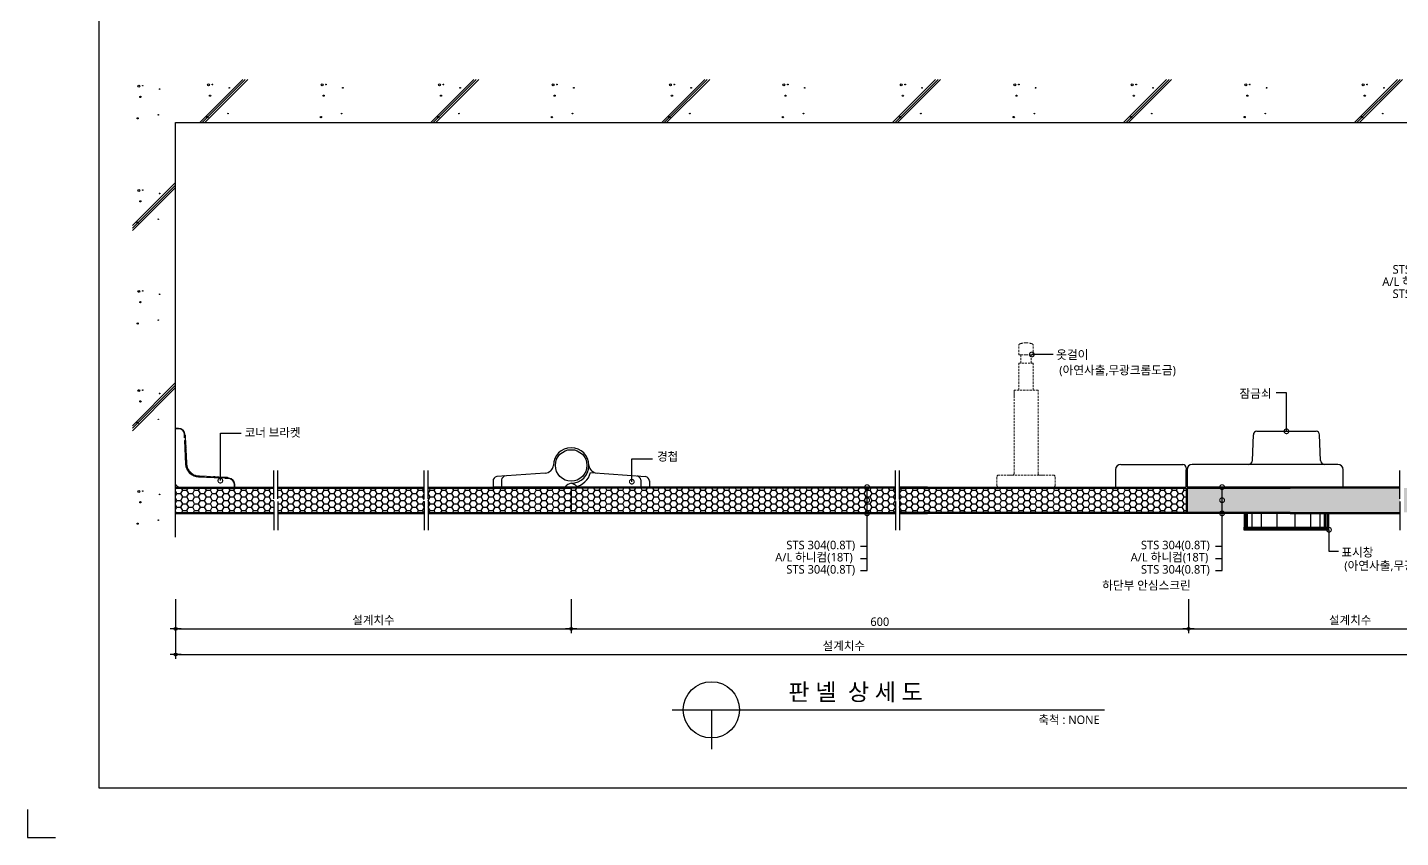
# Model space of a CAD drawing. Extents: x -256 to 8104, y -176 to 5714.
# Drawn here: x -256 to 4629, y -176 to 2705 of the extents above; entities that cross this region are included whole.
import ezdxf
from ezdxf.enums import TextEntityAlignment as Align

# ---------------------------------------------------------------- set-up
doc = ezdxf.new("R2010")
doc.units = 0
doc.header["$LTSCALE"] = 30
doc.linetypes.add('HIDDEN', pattern=[0.375, 0.25, -0.125])
doc.layers.get('0').update_dxf_attribs({"linetype": 'CONTINUOUS'})
doc.layers.get('DEFPOINTS').update_dxf_attribs({"linetype": 'CONTINUOUS'})
for name, color, linetype in [('02---제품선', 4, 'CONTINUOUS'), ('C', 2, 'CONTINUOUS'), ('DIM', 7, 'CONTINUOUS'), ('HID', 9, 'HIDDEN'), ('TIT', 3, 'CONTINUOUS'), ('경첩', 4, 'CONTINUOUS'), ('문자', 3, 'CONTINUOUS'), ('부자재', 4, 'CONTINUOUS'), ('잠금쇠(회전형)', 4, 'CONTINUOUS'), ('치수', 1, 'CONTINUOUS'), ('판넬', 2, 'CONTINUOUS'), ('해치', 8, 'CONTINUOUS')]:
    doc.layers.add(name, color=color, linetype=linetype)
doc.styles.add('돋움', font='malgun.ttf')
doc.dimstyles.new('10', dxfattribs={"dimscale": 10, "dimtxt": 3, "dimasz": 1, "dimexe": 1.5, "dimexo": 2, "dimgap": 1, "dimtad": 1, "dimdec": 0, "dimlunit": 6, "dimtxsty": '돋움', "dimblk": 'DIMDOT', "dimcen": -1, "dimdle": 1.5, "dimclrt": 3, "dimazin": 3, "dimtfac": 1, "dimtdec": 0, "dimtix": 1, "dimtmove": 2, "dimatfit": 3, "dimldrblk": 'DIMDOT', "dimarcsym": 0})
pattern_1 = [(0, (120075.826, -5352.532), (20.955, 12.098375), [13.97, -27.94]), (120, (120075.826, -5352.532), (-20.955, 12.098375), [13.97, -27.94]), (60, (120075.826, -5352.532), (9e-15, 24.19675), [-27.94, 13.97])]

# ---------------------------------------------------------------- blocks, each defined once
blk = doc.blocks.new('DIMDOT')
at = {"linetype": 'Continuous'}
blk.add_line((-2, 0), (2, 0), dxfattribs=at)
for radius in [0.5, 0.25]:
    blk.add_circle((0, 0), radius, dxfattribs=at)
blk = doc.blocks.new('*D336')
at = {"layer": 'DEFPOINTS', "color": 0}
for p in [(128668.6, -4484.9), (130075.7, -4484.9), (130075.7, -4610.7)]:
    blk.add_point(p, dxfattribs=at)
at = {"layer": 'DIM', "color": 0, "lineweight": -2, "ltscale": 10}
for p, q in [((128668.6, -4504.9), (128668.6, -4625.7)), ((130075.7, -4504.9), (130075.7, -4625.7)), ((128678.6, -4610.7), (130065.7, -4610.7))]:
    blk.add_line(p, q, dxfattribs=at)
at = {"layer": 'DIM', "color": 0, "lineweight": -2, "xscale": 10, "yscale": 10, "zscale": 10, "rotation": 180}
blk.add_blockref('DIMDOT', (128668.6, -4610.7), dxfattribs=at)
at = {"layer": 'DIM', "color": 0, "lineweight": -2, "xscale": 10, "yscale": 10, "zscale": 10}
blk.add_blockref('DIMDOT', (130075.7, -4610.7), dxfattribs=at)
at = {"layer": 'DIM', "color": 3, "insert": (129372.2, -4581), "char_height": 30, "attachment_point": 5, "style": '돋움'}
blk.add_mtext('설계치수', dxfattribs=at)
blk = doc.blocks.new('*D337')
at = {"layer": 'DEFPOINTS', "color": 0}
for p in [(128668.6, -4484.9), (133422.6, -4484.9), (133422.6, -4702.1)]:
    blk.add_point(p, dxfattribs=at)
at = {"layer": 'DIM', "color": 0, "lineweight": -2, "ltscale": 10}
for p, q in [((128668.6, -4504.9), (128668.6, -4717.1)), ((133422.6, -4504.9), (133422.6, -4717.1)), ((128678.6, -4702.1), (133412.6, -4702.1))]:
    blk.add_line(p, q, dxfattribs=at)
at = {"layer": 'DIM', "color": 0, "lineweight": -2, "xscale": 10, "yscale": 10, "zscale": 10, "rotation": 180}
blk.add_blockref('DIMDOT', (128668.6, -4702.1), dxfattribs=at)
at = {"layer": 'DIM', "color": 0, "lineweight": -2, "xscale": 10, "yscale": 10, "zscale": 10}
blk.add_blockref('DIMDOT', (133422.6, -4702.1), dxfattribs=at)
at = {"layer": 'DIM', "color": 3, "insert": (131045.6, -4672.5), "char_height": 30, "attachment_point": 5, "style": '돋움'}
blk.add_mtext('설계치수', dxfattribs=at)
blk = doc.blocks.new('_DOTSMALL')
at = {"color": 0, "linetype": 'ByBlock', "const_width": 0.5}
blk.add_lwpolyline([(-0.0625, 0, 1), (0.0625, 0, 1)], format="xyb", close=True, dxfattribs=at)
blk = doc.blocks.new('A$C63EC304E')
at = {"layer": '치수', "color": 1, "xscale": 2.5, "yscale": 2.5, "zscale": 2.5, "rotation": 234.3098741996962}
blk.add_blockref('_DOTSMALL', (0.31, 0.31), dxfattribs=at)
blk = doc.blocks.new('A$C2BC9653E')
at = {"layer": '치수', "xscale": 0.3333333333333333, "yscale": 0.3333333333333333, "zscale": 0.3333333333333333}
blk.add_blockref('A$C63EC304E', (0, 0), dxfattribs=at)
blk = doc.blocks.new('A$C7FC71301')
at = {"layer": '치수', "rotation": 180}
blk.add_blockref('A$C2BC9653E', (0.21, 0.21), dxfattribs=at)
blk = doc.blocks.new('A$C4A20372B')
at = {"layer": '치수'}
blk.add_blockref('A$C7FC71301', (0, 0), dxfattribs=at)
blk = doc.blocks.new('A$C566469F5')
at = {"layer": '치수'}
blk.add_blockref('A$C4A20372B', (0, 0), dxfattribs=at)
blk = doc.blocks.new('A$C7E317CD4')
at = {"layer": '해치', "xscale": 2, "yscale": 2, "zscale": 2}
blk.add_blockref('A$C566469F5', (0, 0), dxfattribs=at)
blk = doc.blocks.new('A$C601D7F27')
at = {"layer": '치수'}
blk.add_blockref('A$C7E317CD4', (0, 0), dxfattribs=at)
blk = doc.blocks.new('A$C38802C08')
at = {"layer": '치수'}
blk.add_blockref('A$C601D7F27', (0, 0), dxfattribs=at)
blk = doc.blocks.new('*D338')
at = {"layer": 'DEFPOINTS', "color": 0}
for p in [(132271.7, -4484.9), (133422.6, -4484.9), (133422.6, -4610.7)]:
    blk.add_point(p, dxfattribs=at)
at = {"layer": 'DIM', "color": 0, "lineweight": -2, "ltscale": 10}
for p, q in [((132271.7, -4504.9), (132271.7, -4625.7)), ((133422.6, -4504.9), (133422.6, -4625.7)), ((132281.7, -4610.7), (133412.6, -4610.7))]:
    blk.add_line(p, q, dxfattribs=at)
at = {"layer": 'DIM', "color": 0, "lineweight": -2, "xscale": 10, "yscale": 10, "zscale": 10, "rotation": 180}
blk.add_blockref('DIMDOT', (132271.7, -4610.7), dxfattribs=at)
at = {"layer": 'DIM', "color": 0, "lineweight": -2, "xscale": 10, "yscale": 10, "zscale": 10}
blk.add_blockref('DIMDOT', (133422.6, -4610.7), dxfattribs=at)
at = {"layer": 'DIM', "color": 3, "insert": (132847.1, -4581), "char_height": 30, "attachment_point": 5, "style": '돋움'}
blk.add_mtext('설계치수', dxfattribs=at)
blk = doc.blocks.new('*D339')
at = {"layer": 'DEFPOINTS', "color": 0}
for p in [(130075.7, -4484.9), (132271.7, -4484.9), (132271.7, -4610.7)]:
    blk.add_point(p, dxfattribs=at)
at = {"layer": 'DIM', "color": 0, "lineweight": -2, "ltscale": 10}
for p, q in [((130075.7, -4504.9), (130075.7, -4625.7)), ((132271.7, -4504.9), (132271.7, -4625.7)), ((130085.7, -4610.7), (132261.7, -4610.7))]:
    blk.add_line(p, q, dxfattribs=at)
at = {"layer": 'DIM', "color": 0, "lineweight": -2, "xscale": 10, "yscale": 10, "zscale": 10, "rotation": 180}
blk.add_blockref('DIMDOT', (130075.7, -4610.7), dxfattribs=at)
at = {"layer": 'DIM', "color": 0, "lineweight": -2, "xscale": 10, "yscale": 10, "zscale": 10}
blk.add_blockref('DIMDOT', (132271.7, -4610.7), dxfattribs=at)
at = {"layer": 'DIM', "color": 3, "insert": (131173.7, -4585.2), "char_height": 30, "attachment_point": 5, "style": '돋움'}
blk.add_mtext('600', dxfattribs=at)
blk = doc.blocks.new('A$C06B31977')
for p, q in [((1.26, 11.06), (1.26, 21.17)), ((1.26, 10.11), (1.26, 0))]:
    blk.add_line(p, q)
blk = doc.blocks.new('STS_12', base_point=(128397.3, -5176.8))
at = {"layer": '해치'}
h = blk.add_hatch(dxfattribs=at)
h.set_pattern_fill('HONEY', color=256, scale=4)
h.set_pattern_definition(pattern_1)
h.paths.add_polyline_path([(129017.7, -4157.9), (129017.7, -4148.4), (129017.7, -4109.6), (128668.6, -4109.6), (128668.6, -4196.3), (129017.7, -4196.3)])
h.paths.add_polyline_path([(129032.3, -4157.9), (129032.3, -4148.4), (129032.3, -4109.6), (129552.7, -4109.6), (129552.7, -4157.9), (129552.7, -4196.3), (129032.3, -4196.3)])
h = blk.add_hatch(dxfattribs=at)
h.set_pattern_fill('HONEY', color=256, scale=4)
h.set_pattern_definition(pattern_1)
h.paths.add_polyline_path([(130075.7, -4196.3), (130075.7, -4109.6), (129567.4, -4109.6), (129567.4, -4196.3)])
h = blk.add_hatch(dxfattribs=at)
h.set_pattern_fill('HONEY', color=256, scale=4)
h.set_pattern_definition(pattern_1)
h.paths.add_polyline_path([(130075.7, -4109.6), (130075.7, -4196.3), (131128.7, -4196.3), (131128.7, -4155.1, -0.610943), (131127, -4151.8, -0.241509), (131128.7, -4150.9), (131128.7, -4109.6)])
h = blk.add_hatch(dxfattribs=at)
h.set_pattern_fill('HONEY', color=256, scale=4)
h.set_pattern_definition(pattern_1)
h.paths.add_polyline_path([(131229.4, -4109.6), (131128.7, -4109.6), (131128.7, -4150.9, -0.610943), (131130.4, -4154.2, -0.241509), (131128.7, -4155.1), (131128.7, -4196.3), (131229.4, -4196.3)])
h = blk.add_hatch(dxfattribs=at)
h.set_pattern_fill('HONEY', color=256, scale=4)
h.set_pattern_definition(pattern_1)
h.paths.add_polyline_path([(132263.7, -4196.3), (132263.7, -4109.6), (131343.6, -4109.6), (131244.1, -4109.6), (131244.1, -4148.4), (131244.1, -4157.9), (131244.1, -4196.3), (131343.6, -4196.3)])
h = blk.add_hatch(dxfattribs=at)
h.set_pattern_fill('HONEY', color=256, scale=4)
h.set_pattern_definition(pattern_1)
h.paths.add_polyline_path([(133038.7, -4157.9), (133038.7, -4148.4), (133038.7, -4109.6), (133422.6, -4109.6), (133422.6, -4196.3), (133038.7, -4196.3)])
edge = h.paths.add_edge_path()
edge.add_line((133024, -4157.9), (133024, -4148.4))
edge.add_line((133024, -4148.4), (133024, -4109.6))
edge.add_line((133024, -4109.6), (132391.6, -4109.6))
edge.add_line((132391.6, -4109.6), (132391.6, -4150.9))
edge.add_arc((132391.6, -4153), 2.08, -35.6901, 90, ccw=False)
edge.add_arc((132391.6, -4153), 2.08, 270, 324.3099, ccw=False)
edge.add_line((132391.6, -4155.1), (132391.6, -4196.3))
edge.add_line((132391.6, -4196.3), (133024, -4196.3))
edge.add_line((133024, -4196.3), (133024, -4157.9))
h.paths.add_polyline_path([(132266.7, -4109.6), (132266.7, -4196.3), (132391.6, -4196.3), (132391.6, -4155.1, -0.610943), (132389.9, -4151.8, -0.241509), (132391.6, -4150.9), (132391.6, -4109.6)])
h.paths.add_polyline_path([(133840.3, -4109.6), (133422.6, -4109.6), (133422.6, -4196.3), (133840.3, -4196.3)])
for p, q in [((128668.6, -2809.3), (133840.3, -2809.3)), ((128668.6, -4284.3), (128668.6, -2809.3))]:
    blk.add_line(p, q)
at = {"color": 2}
for p, q in [((130075.7, -4106.3), (130075.7, -4199.6)), ((132263.7, -4109.6), (132263.7, -4196.3)), ((132266.7, -4109.6), (132266.7, -4196.3)), ((128141.5, -5252.5), (128141.5, -5352.5)), ((128141.5, -5352.5), (128241.5, -5352.5))]:
    blk.add_line(p, q, dxfattribs=at)
for points in [[(128396.6, 361.6), (135649, 361.6), (135649, -5176.7), (128396.6, -5176.7)], [(128396.6, 361.6), (135649, 361.6), (135649, -5176.7), (128396.6, -5176.7)], [(128396.6, 361.6), (136378.5, 361.6), (136378.5, -5176.7), (128396.6, -5176.7)]]:
    blk.add_lwpolyline(points, close=True, dxfattribs=at)
at = {"layer": '02---제품선'}
for p, q in [((132515, -3907.8), (132725.6, -3907.8)), ((132499.4, -4011.2), (132502.6, -3919.8)), ((132741.2, -4011.2), (132738, -3919.8)), ((132012.5, -4044.3), (132012.5, -4106.3)), ((132031.1, -4025.7), (132251.3, -4025.7)), ((132263.7, -4038.1), (132263.7, -4106.3)), ((132263.7, -4106.3), (132263.7, -4044.3)), ((132266.7, -4044.3), (132266.7, -4106.3)), ((132471.4, -4025.7), (132285.3, -4025.7)), ((132484.4, -4025.7), (132471.4, -4025.7)), ((132756.1, -4025.7), (132484.4, -4025.7)), ((132803.3, -4025.7), (132756.1, -4025.7)), ((132821.9, -4106.3), (132821.9, -4044.3)), ((132012.5, -4106.3), (132263.7, -4106.3)), ((132821.9, -4106.3), (132266.7, -4106.3))]:
    blk.add_line(p, q, dxfattribs=at)
for centre, radius, start, end in [((132515, -3920.2), 12.4, 90, 178), ((132725.6, -3920.2), 12.4, 2, 90), ((132031.1, -4044.3), 18.6, 90, 180), ((132251.3, -4038.1), 12.4, 0, 90), ((132285.3, -4044.3), 18.6, 90, 180), ((132484.4, -4010.7), 15, 270, 358), ((132756.1, -4010.7), 15, 182, 270), ((132803.3, -4044.3), 18.6, 0, 90)]:
    blk.add_arc(centre, radius, start, end, dxfattribs=at)
at = {"layer": 'C'}
for p, q in [((128668.6, -4109.6), (129017.7, -4109.6)), ((129032.3, -4109.6), (129552.7, -4109.6)), ((129567.4, -4109.6), (130075.7, -4109.6)), ((131229.4, -4109.6), (130075.7, -4109.6)), ((131244.1, -4109.6), (132263.7, -4109.6)), ((131343.6, -4109.6), (131244.1, -4109.6)), ((132266.7, -4109.6), (132633.7, -4109.6)), ((133024, -4109.6), (132633.7, -4109.6)), ((128668.6, -4196.3), (129017.7, -4196.3)), ((129032.3, -4196.3), (129552.7, -4196.3)), ((129567.4, -4196.3), (130092, -4196.3)), ((130075.7, -4196.3), (131229.4, -4196.3)), ((132263.7, -4196.3), (131244.1, -4196.3)), ((131244.1, -4196.3), (131343.6, -4196.3)), ((132633.7, -4196.3), (132266.7, -4196.3)), ((132633.7, -4196.3), (133024, -4196.3))]:
    blk.add_line(p, q, dxfattribs=at)
at = {"layer": 'HID', "lineweight": 15}
for p, q in [((131667.8, -3636.2), (131667.8, -3600.6)), ((131719.8, -3636.2), (131719.8, -3600.6)), ((131667.8, -3636.2), (131675.7, -3636.2)), ((131675.7, -3636.2), (131693.8, -3636.2)), ((131675.7, -3636.2), (131675.7, -3666)), ((131711.9, -3636.2), (131693.8, -3636.2)), ((131719.8, -3636.2), (131711.9, -3636.2)), ((131711.9, -3636.2), (131711.9, -3666)), ((131667.8, -3761), (131667.8, -3666)), ((131719.8, -3666), (131667.8, -3666)), ((131719.8, -3761), (131719.8, -3666)), ((131736.5, -3761), (131651.1, -3761)), ((131651.1, -3784.7), (131651.1, -3761)), ((131651.1, -4058.6), (131651.1, -3761)), ((131736.5, -4058.6), (131736.5, -3761)), ((131590.6, -4101.3), (131590.6, -4068.6)), ((131646.1, -4063.6), (131595.6, -4063.6)), ((131751.5, -4063.6), (131636.1, -4063.6)), ((131741.5, -4063.6), (131792, -4063.6)), ((131797, -4101.3), (131797, -4068.6)), ((131792, -4106.3), (131595.6, -4106.3)), ((132345.3, -4106.3), (132377, -4106.3)), ((132377, -4106.3), (132567, -4106.3))]:
    blk.add_line(p, q, dxfattribs=at)
for centre, radius, start, end in [((131676.5, -3605.9), 10.2, 101.3021, 148.9655), ((131698.8, -3678), 85.6, 93.3455, 106.4545), ((131688.8, -3678), 85.6, 73.5455, 86.6545), ((131711, -3605.9), 10.2, 31.0345, 78.6979), ((131595.6, -4068.6), 5, 90, 180), ((131595.6, -4101.3), 5, 180, 270), ((131646.1, -4058.6), 5, 270, 0), ((131741.5, -4058.6), 5, 180, 270), ((131792, -4068.6), 5, 0, 90), ((131792, -4101.3), 5, 270, 0)]:
    blk.add_arc(centre, radius, start, end, dxfattribs=at)
at = {"layer": 'TIT', "color": 7}
for p, q in [((130434.7, -4898.5), (131972.5, -4898.5)), ((130574.7, -4898.5), (130574.7, -5038.5))]:
    blk.add_line(p, q, dxfattribs=at)
blk.add_circle((130574.7, -4898.5), 100, dxfattribs=at)
at = {"layer": '경첩', "color": 4, "linetype": 'Continuous', "lineweight": 15}
for p, q in [((128668.6, -3896.3), (128679.3, -3896.3)), ((128668.6, -3898.6), (128668.6, -3896.3)), ((128668.6, -3918.7), (128668.6, -3898.6)), ((128679.3, -3898.6), (128668.6, -3898.6)), ((128679.3, -3898.6), (128679.3, -3896.3)), ((128668.6, -3922), (128668.6, -3919.6)), ((128668.6, -3922), (128668.6, -4092.3)), ((128699.5, -3930.8), (128698.9, -3917.3)), ((128703.9, -4024.4), (128700, -3940.7)), ((128701.2, -3917.2), (128702.3, -3940.5)), ((128703, -3921.8), (128701.5, -3923.3)), ((128704, -3927.4), (128701.8, -3929.6)), ((128702.3, -3940.5), (128706.2, -4024.3)), ((128705.2, -3952.6), (128703, -3954.8)), ((128704, -3927.4), (128705.2, -3952.6)), ((128705.5, -3958.9), (128703.3, -3961.1)), ((128705.6, -3962.1), (128703.4, -3964.3)), ((128705.9, -3968.4), (128703.7, -3970.6)), ((128706.1, -3971.5), (128703.9, -3973.8)), ((128707.3, -3998.3), (128705.1, -4000.5)), ((128707.4, -3998.4), (128705.1, -4000.6)), ((128707.5, -4002.3), (128705.3, -4004.6)), ((128707.6, -4004.5), (128705.4, -4006.8)), ((128705.6, -3962.1), (128705.9, -3968.4)), ((128706.1, -3971.5), (128707.3, -3998.3)), ((128707.4, -3998.4), (128707.5, -4002.3)), ((128707.6, -4004.5), (128708, -4013.1)), ((128708, -4013.1), (128705.8, -4015.4)), ((128708.1, -4014.1), (128705.9, -4016.3)), ((128708.2, -4017.2), (128706, -4019.4)), ((128708.3, -4018.1), (128706.1, -4020.4)), ((128708.8, -4026.7), (128706.7, -4028.8)), ((128709, -4028.7), (128707, -4030.8)), ((128707.8, -4034.2), (128709.7, -4032.2)), ((128709.7, -4032.2), (128707.8, -4034.1)), ((128708, -4013.1), (128708.1, -4014.1)), ((128708.1, -4014.1), (128708.2, -4017.2)), ((128708.2, -4017.2), (128708.3, -4018.1)), ((128708.3, -4018.1), (128708.6, -4024.2)), ((128711.1, -4037.1), (128709.3, -4038.9)), ((128712.7, -4040.8), (128710.9, -4042.6)), ((128713.8, -4043), (128712.1, -4044.8)), ((128716.3, -4047.1), (128714.6, -4048.8)), ((128717.7, -4049.1), (128716, -4050.7)), ((128727.8, -4058.7), (128726.1, -4060.4)), ((128729.8, -4060), (128728.1, -4061.7)), ((128734.1, -4062.3), (128732.4, -4064)), ((128736.4, -4063.3), (128734.6, -4065.1)), ((128741.4, -4064.9), (128739.5, -4066.8)), ((128834.3, -4075), (128750.5, -4071)), ((128750.7, -4068.7), (128834.4, -4072.7)), ((128750.8, -4066.4), (128753, -4066.5)), ((128750.8, -4066.4), (128806.6, -4069)), ((128753, -4066.5), (128750.8, -4068.7)), ((128806.6, -4069), (128804.4, -4071.2)), ((128812.9, -4069.3), (128810.7, -4071.5)), ((128816, -4069.5), (128813.8, -4071.7)), ((128822.3, -4069.8), (128820.1, -4072)), ((128822.3, -4069.8), (128852.3, -4071.2)), ((128834.4, -4072.7), (128857.7, -4073.8)), ((128857.6, -4076.1), (128844.1, -4075.5)), ((128853.1, -4072), (128851.6, -4073.5)), ((128853.1, -4072), (128852.3, -4071.2)), ((128876.3, -4106.3), (128876.3, -4095.7)), ((128876.3, -4095.7), (128878.6, -4095.7)), ((128878.6, -4095.7), (128878.6, -4106.3)), ((128682.6, -4106.3), (128853, -4106.3)), ((128855.3, -4106.3), (128853, -4106.3)), ((128876.3, -4106.3), (128856.2, -4106.3)), ((128878.6, -4106.3), (128876.3, -4106.3))]:
    blk.add_line(p, q, dxfattribs=at)
at = {"layer": '경첩', "color": 4, "linetype": 'Continuous', "lineweight": 15, "flags": 128}
for points in [[(128698.9, -3917.3), (128699.3, -3917.3), (128699.8, -3917.3), (128700.2, -3917.3), (128700.5, -3917.2), (128700.8, -3917.2), (128701, -3917.2), (128701.1, -3917.2), (128701.2, -3917.2)], [(128702.3, -3940.5), (128702.2, -3940.5), (128702.1, -3940.6), (128701.9, -3940.6), (128701.6, -3940.6), (128701.3, -3940.6), (128700.9, -3940.6), (128700.4, -3940.6), (128700, -3940.7)], [(128703.8, -3922.6), (128703.6, -3922.5), (128703.4, -3922.3), (128703.3, -3922.2), (128703.2, -3922), (128703.1, -3921.9), (128703, -3921.9), (128703, -3921.8), (128703, -3921.8)], [(128703.8, -3922.6), (128703.8, -3923.6), (128703.9, -3924.8), (128703.9, -3926.1), (128704, -3927.4)], [(128705.2, -3952.6), (128705.3, -3953.8), (128705.3, -3955), (128705.4, -3956.1), (128705.4, -3957.1), (128705.4, -3957.9), (128705.5, -3958.4), (128705.5, -3958.8), (128705.5, -3958.9)], [(128707.3, -3998.3), (128707.3, -3998.3), (128707.4, -3998.4)], [(128707.5, -4002.3), (128707.6, -4003), (128707.6, -4003.8), (128707.6, -4004.5)], [(128706.2, -4024.3), (128706.2, -4024.3), (128706.1, -4024.3), (128705.8, -4024.3), (128705.6, -4024.3), (128705.2, -4024.3), (128704.8, -4024.4), (128704.4, -4024.4), (128703.9, -4024.4)], [(128708.8, -4026.7), (128708.9, -4028.2), (128709, -4028.7)], [(128709.7, -4032.2), (128709.7, -4032.2), (128709.7, -4032.2)], [(128750.7, -4068.7), (128750.7, -4068.8), (128750.6, -4068.9), (128750.6, -4069.1), (128750.6, -4069.4), (128750.6, -4069.8), (128750.6, -4070.2), (128750.6, -4070.6), (128750.5, -4071)], [(128806.6, -4069), (128807.7, -4069.1), (128808.7, -4069.1), (128809.7, -4069.2), (128810.6, -4069.2), (128811.4, -4069.2), (128812, -4069.3), (128812.5, -4069.3), (128812.8, -4069.3), (128812.9, -4069.3)], [(128816, -4069.5), (128816.2, -4069.5), (128816.5, -4069.5), (128817.1, -4069.5), (128817.9, -4069.5), (128818.8, -4069.6), (128819.9, -4069.6), (128821.1, -4069.7), (128822.3, -4069.8)], [(128834.4, -4072.7), (128834.4, -4072.7), (128834.4, -4072.8), (128834.4, -4073.1), (128834.4, -4073.3), (128834.4, -4073.7), (128834.3, -4074.1), (128834.3, -4074.5), (128834.3, -4075)], [(128857.6, -4076.1), (128857.6, -4075.6), (128857.7, -4075.2), (128857.7, -4074.8), (128857.7, -4074.4), (128857.7, -4074.2), (128857.7, -4073.9), (128857.7, -4073.8), (128857.7, -4073.8)]]:
    blk.add_lwpolyline(points, dxfattribs=at)
at = {"layer": '경첩', "color": 4, "linetype": 'Continuous', "lineweight": 15}
for centre, radius, start, end in [((128679.3, -3918.2), 21.9, 2.6983, 90), ((128679.3, -3918.2), 19.6, 2.6983, 90), ((128752.9, -4022.1), 49, 182.6983, 267.3017), ((128752.9, -4022.1), 46.7, 182.6983, 267.3017), ((128752.9, -4022.1), 44.3, 182.6983, 185.9088), ((128752.9, -4022.1), 44.3, 188.6056, 193.1623), ((128752.9, -4022.1), 44.3, 193.2431, 199.766), ((128752.9, -4022.1), 44.3, 199.766, 204.9948), ((128752.9, -4022.1), 44.3, 208.1736, 214.3849), ((128752.9, -4022.1), 44.3, 214.3855, 217.4388), ((128752.9, -4022.1), 44.3, 217.4392, 235.6151), ((128682.6, -4092.3), 14, 180, 270), ((128752.8, -4022.1), 44.3, 235.6142, 238.7009), ((128752.9, -4022.1), 44.3, 238.7002, 245.0052), ((128752.9, -4022.1), 44.3, 248.2494, 255.0002), ((128752.9, -4022.1), 44.3, 255, 267.3017), ((128856.7, -4095.7), 19.6, 0, 87.3017), ((128856.7, -4095.7), 21.9, 0, 87.3017)]:
    blk.add_arc(centre, radius, start, end, dxfattribs=at)
at = {"layer": '부자재'}
for p, q in [((130144.5, -4054.3), (130340.4, -4068.3)), ((129797.7, -4084.2), (129797.7, -4106.3)), ((129983.6, -4056.2), (129810.7, -4068.3)), ((129827.7, -4080.1), (129827.7, -4106.3)), ((130323.8, -4080.1), (130323.8, -4106.3)), ((130353.8, -4084.2), (130353.8, -4106.3)), ((130075.7, -4106.3), (129797.7, -4106.3)), ((130090, -4106.3), (130353.8, -4106.3))]:
    blk.add_line(p, q, dxfattribs=at)
at = {"layer": '부자재', "color": 1}
blk.add_circle((130075.7, -4029.3), 56.2, dxfattribs=at)
at = {"layer": '부자재'}
for centre, radius, start, end in [((130075.7, -4029.3), 63, 270, 180), ((129982, -4025.2), 31, 272.9231, 352.4724), ((130077.9, -4037.7), 68.6, 280.084, 345.9792), ((130169.5, -4025.2), 31, 187.5276, 267.0769), ((129814.5, -4084.7), 16.8, 101.7765, 181.6712), ((129848.2, -4085.8), 21.2, 113.4077, 164.5497), ((130084.3, -4130.9), 39.5, 102.5267, 141.5475), ((130067.2, -4130.9), 39.5, 43.1003, 77.4733), ((130303.3, -4085.8), 21.2, 15.4503, 67.3004), ((130337, -4084.7), 16.8, 358.3288, 78.2235)]:
    blk.add_arc(centre, radius, start, end, dxfattribs=at)
at = {"layer": '잠금쇠(회전형)', "linetype": 'Continuous', "lineweight": 15}
for p, q in [((132470.1, -4200.3), (132770.5, -4200.3)), ((132470.1, -4200.3), (132470.1, -4248.6)), ((132471, -4200.3), (132471, -4248.6)), ((132770.5, -4200.3), (132770.5, -4248.6)), ((132469.1, -4248.6), (132771.5, -4248.6)), ((132469.1, -4257.9), (132469.1, -4248.6)), ((132771.5, -4257.9), (132771.5, -4248.6)), ((132469.1, -4257.6), (132771.5, -4257.6))]:
    blk.add_line(p, q, dxfattribs=at)
at = {"layer": '치수'}
for p, q in [((131790.7, -3634.7), (131714.7, -3634.7)), ((132620.3, -3770.6), (132583.6, -3770.6)), ((132620.3, -3907.8), (132620.3, -3770.6)), ((128828.1, -3914.7), (128902.3, -3914.7)), ((128828.1, -4083.1), (128828.1, -3914.7)), ((130291.4, -4087.1), (130291.4, -4006.2)), ((130291.4, -4006.2), (130365.5, -4006.2)), ((131128.7, -4402.9), (131128.7, -4106.3)), ((132391.6, -4402.9), (132391.6, -4106.3)), ((132771.5, -4257.9), (132771.5, -4333.7)), ((131104.9, -4316.1), (131128.7, -4316.1)), ((132367.8, -4316.1), (132391.6, -4316.1)), ((132771.5, -4333.7), (132805.8, -4333.7)), ((131104.9, -4359.6), (131128.7, -4359.6)), ((132367.8, -4359.6), (132391.6, -4359.6)), ((131104.9, -4402.9), (131128.7, -4402.9)), ((132367.8, -4402.9), (132391.6, -4402.9))]:
    blk.add_line(p, q, dxfattribs=at)
at = {"layer": '판넬', "color": 1}
for p, q in [((128668.6, -4106.3), (129017.7, -4106.3)), ((129032.3, -4106.3), (129552.7, -4106.3)), ((129567.4, -4106.3), (130055.3, -4106.3)), ((131229.4, -4106.3), (130075.7, -4106.3)), ((131244.1, -4106.3), (132261.7, -4106.3)), ((131343.6, -4106.3), (131244.1, -4106.3)), ((132271.7, -4106.3), (132633.7, -4106.3)), ((133024, -4106.3), (132633.7, -4106.3)), ((128668.6, -4199.6), (129017.7, -4199.6)), ((129032.3, -4199.6), (129552.7, -4199.6)), ((129567.4, -4199.6), (130095.3, -4199.6)), ((130075.7, -4199.6), (131229.4, -4199.6)), ((132266.7, -4199.6), (131244.1, -4199.6)), ((131244.1, -4199.6), (131343.6, -4199.6)), ((132633.7, -4199.6), (132266.7, -4199.6)), ((132633.7, -4199.6), (133024, -4199.6))]:
    blk.add_line(p, q, dxfattribs=at)
at = {"layer": '해치'}
for p, q in [((128754.5, -2809.3), (128907.7, -2656.2)), ((128772.2, -2809.3), (128925.3, -2656.2)), ((129576.1, -2809.3), (129729.2, -2656.2)), ((129593.8, -2809.3), (129746.9, -2656.2)), ((130397.7, -2809.3), (130550.8, -2656.2)), ((130415.3, -2809.3), (130568.5, -2656.2)), ((131219.3, -2809.3), (131372.4, -2656.2)), ((131236.9, -2809.3), (131390, -2656.2)), ((132040.8, -2809.3), (132194, -2656.2)), ((132058.5, -2809.3), (132211.6, -2656.2)), ((132862.4, -2809.3), (133015.5, -2656.2)), ((132880.1, -2809.3), (133033.2, -2656.2)), ((128515.5, -3176.2), (128668.6, -3023)), ((128515.5, -3193.8), (128668.6, -3040.7)), ((128515.5, -3887.8), (128668.6, -3734.7)), ((128515.5, -3905.5), (128668.6, -3752.3)), ((132472.8, -4200.3), (132472.8, -4248.6)), ((132475.8, -4200.3), (132475.8, -4248.6)), ((132481, -4200.3), (132481, -4248.6)), ((132497.3, -4200.3), (132497.3, -4248.6)), ((132530.6, -4200.3), (132530.6, -4248.6)), ((132586.2, -4200.3), (132586.2, -4248.6)), ((132649.8, -4200.3), (132649.8, -4248.6)), ((132705.4, -4200.3), (132705.4, -4248.6)), ((132738.7, -4200.3), (132738.7, -4248.6)), ((132755, -4200.3), (132755, -4248.6)), ((132759.6, -4200.3), (132759.6, -4248.6)), ((132764.7, -4200.3), (132764.7, -4248.6)), ((132767.7, -4200.3), (132767.7, -4248.6)), ((132769.6, -4200.3), (132769.6, -4248.6)), ((132469.1, -4251.7), (132771.5, -4251.7)), ((132469.1, -4253.3), (132771.5, -4253.3)), ((132469.1, -4254.8), (132771.5, -4254.8)), ((132469.1, -4255.8), (132771.5, -4255.8)), ((132469.1, -4256.7), (132771.5, -4256.7)), ((132469.1, -4257.9), (132771.5, -4257.9))]:
    blk.add_line(p, q, dxfattribs=at)
at = {"layer": '해치', "color": 2}
for p, q in [((128763.4, -2809.3), (128916.5, -2656.2)), ((129584.9, -2809.3), (129738.1, -2656.2)), ((130406.5, -2809.3), (130559.6, -2656.2)), ((131228.1, -2809.3), (131381.2, -2656.2)), ((132049.7, -2809.3), (132202.8, -2656.2)), ((132871.2, -2809.3), (133024.4, -2656.2)), ((128515.5, -3185), (128668.6, -3031.9)), ((128515.5, -3896.6), (128668.6, -3743.5))]:
    blk.add_line(p, q, dxfattribs=at)
at = {"layer": '해치'}
for centre, radius in [((128537.6, -2680.1), 3.36), ((128551.5, -2678.5), 1.12), ((128785.5, -2675.7), 3.36), ((128799.4, -2674.2), 1.12), ((128859.4, -2686.1), 1.12), ((129189.5, -2675.7), 3.36), ((129203.4, -2674.2), 1.12), ((129263.4, -2686.1), 1.12), ((129607.1, -2675.7), 3.36), ((129621, -2674.2), 1.12), ((129681, -2686.1), 1.12), ((130011.1, -2675.7), 3.36), ((130025, -2674.2), 1.12), ((130085, -2686.1), 1.12), ((130428.6, -2675.7), 3.36), ((130442.5, -2674.2), 1.12), ((130502.5, -2686.1), 1.12), ((130832.6, -2675.7), 3.36), ((130846.5, -2674.2), 1.12), ((130906.5, -2686.1), 1.12), ((131250.2, -2675.7), 3.36), ((131264.1, -2674.2), 1.12), ((131324.1, -2686.1), 1.12), ((131654.2, -2675.7), 3.36), ((131668.1, -2674.2), 1.12), ((131728.1, -2686.1), 1.12), ((132071.8, -2675.7), 3.36), ((132085.7, -2674.2), 1.12), ((132145.7, -2686.1), 1.12), ((132475.8, -2675.7), 3.36), ((132489.7, -2674.2), 1.12), ((132549.7, -2686.1), 1.12), ((132893.4, -2675.7), 3.36), ((132907.3, -2674.2), 1.12), ((132967.3, -2686.1), 1.12), ((128543.2, -2718.4), 2.24), ((128611.5, -2690.5), 1.12), ((128791.1, -2714.1), 2.24), ((129195.1, -2714.1), 2.24), ((129612.7, -2714.1), 2.24), ((130016.7, -2714.1), 2.24), ((130434.2, -2714.1), 2.24), ((130838.2, -2714.1), 2.24), ((131255.8, -2714.1), 2.24), ((131659.8, -2714.1), 2.24), ((132077.4, -2714.1), 2.24), ((132481.4, -2714.1), 2.24), ((132899, -2714.1), 2.24), ((128607, -2782.2), 1.12), ((128854.9, -2777.8), 1.12), ((129258.9, -2777.8), 1.12), ((129676.5, -2777.8), 1.12), ((130080.5, -2777.8), 1.12), ((130498, -2777.8), 1.12), ((130902.1, -2777.8), 1.12), ((131319.6, -2777.8), 1.12), ((131723.6, -2777.8), 1.12), ((132141.2, -2777.8), 1.12), ((132545.2, -2777.8), 1.12), ((132962.8, -2777.8), 1.12), ((128533.6, -2794.5), 2.24), ((128781.5, -2790.1), 2.24), ((129185.5, -2790.1), 2.24), ((129603, -2790.1), 2.24), ((130007.1, -2790.1), 2.24), ((130424.6, -2790.1), 2.24), ((130828.6, -2790.1), 2.24), ((131246.2, -2790.1), 2.24), ((131650.2, -2790.1), 2.24), ((132067.8, -2790.1), 2.24), ((132471.8, -2790.1), 2.24), ((132889.3, -2790.1), 2.24), ((128537.6, -3051.4), 3.36), ((128551.5, -3049.9), 1.12), ((128611.5, -3061.8), 1.12), ((128543.2, -3089.8), 2.24), ((128533.6, -3165.8), 2.24), ((128607, -3153.5), 1.12), ((128537.6, -3410.1), 3.36), ((128551.5, -3408.6), 1.12), ((128543.2, -3448.5), 2.24), ((128611.5, -3420.5), 1.12), ((128607, -3512.2), 1.12), ((128533.6, -3524.5), 2.24), ((128537.6, -3763.1), 3.36), ((128551.5, -3761.5), 1.12), ((128543.2, -3801.4), 2.24), ((128611.5, -3773.4), 1.12), ((128533.6, -3877.5), 2.24), ((128607, -3865.2), 1.12), ((128537.6, -4121.8), 3.36), ((128551.5, -4120.2), 1.12), ((128611.5, -4132.1), 1.12), ((128543.2, -4160.1), 2.24), ((128533.6, -4236.2), 2.24), ((128607, -4223.9), 1.12)]:
    blk.add_circle(centre, radius, dxfattribs=at)
at = {"xscale": 10, "yscale": 10, "zscale": 10}
for p in [(129005.1, -4259), (129019.8, -4259), (129540.2, -4259), (129554.8, -4259), (131216.9, -4259), (131231.5, -4259), (133011.5, -4259)]:
    blk.add_blockref('A$C06B31977', p, dxfattribs=at)
at = {"layer": '치수', "xscale": 20, "yscale": 20, "zscale": 20}
for p in [(128823.4, -4087.5), (130287.2, -4091.2)]:
    blk.add_blockref('A$C38802C08', p, dxfattribs=at)
at = {"layer": '해치', "yscale": 20, "zscale": 20}
for p, xscale in [((131718.8, -3638.9), -20), ((132616.1, -3912), 20), ((132767.3, -4262.1), 20)]:
    blk.add_blockref('A$C38802C08', p, dxfattribs=dict(at, xscale=xscale))
at = {"layer": '해치', "xscale": 20, "yscale": 20, "zscale": 20, "rotation": 90}
for p in [(131132.7, -4110.5), (132395.6, -4110.5), (131132.9, -4157.1), (132395.7, -4157.1), (131132.7, -4203.8), (132395.6, -4203.8)]:
    blk.add_blockref('A$C38802C08', p, dxfattribs=at)
at = {"layer": 'TIT', "style": '돋움'}
blk.add_text('판 넬  상 세 도', height=60, dxfattribs=at).set_placement((131326.6, -4864.9), align=Align.RIGHT)
blk.add_text('축척 : NONE', height=30, dxfattribs=at).set_placement((131738, -4948.7))
at = {"layer": '문자', "style": '돋움'}
for s, height, p in [('STS 304(0.8T)', 30.337, (133120.4, -3335)), ('A/L 하니컴(18T)', 30.337, (133099.5, -3376.2)), ('STS 304(0.8T)', 30.337, (133120.4, -3421.6)), ('옷걸이', 30.34, (131858.5, -3634.8)), ('(아연사출,무광크롬도금)', 30.337, (132019.7, -3691.3)), ('잠금쇠', 30.34, (132510.4, -3772.9)), ('STS 304(0.8T)', 30.337, (130963.5, -4315.3)), ('STS 304(0.8T)', 30.337, (132225.2, -4315.3)), ('A/L 하니컴(18T)', 30.337, (130939.6, -4356.5)), ('A/L 하니컴(18T)', 30.337, (132204.2, -4356.5)), ('표시창', 30.34, (132872.7, -4337.6)), ('STS 304(0.8T)', 30.337, (130963.5, -4401.9)), ('STS 304(0.8T)', 30.337, (132225.2, -4401.9)), ('(아연사출,무광크롬도금)', 30.337, (133033.7, -4386.4)), ('하단부 안심스크린', 30.34, (132122.3, -4455.2))]:
    blk.add_text(s, height=height, dxfattribs=at).set_placement(p, align=Align.MIDDLE)
for s, p in [('코너 브라켓', (128914.4, -3927)), ('경첩', (130381.2, -4012.4))]:
    blk.add_text(s, height=30, dxfattribs=at).set_placement(p)
at = {"layer": 'DIM', "ltscale": 10}
for base, p1, p2, text, picture, middle in [((130075.7, -4610.7), (128668.6, -4484.9), (130075.7, -4484.9), '설계치수', '*D336', (129372.2, -4581)), ((133422.6, -4702.1), (128668.6, -4484.9), (133422.6, -4484.9), '설계치수', '*D337', (131045.6, -4672.5)), ((132271.7, -4610.7), (130075.7, -4484.9), (132271.7, -4484.9), '600', '*D339', (131173.7, -4585.2)), ((133422.6, -4610.7), (132271.7, -4484.9), (133422.6, -4484.9), '설계치수', '*D338', (132847.1, -4581))]:
    dim = blk.add_linear_dim(base=base, p1=p1, p2=p2, text=text, dimstyle='10', override={"dimtxsty": '돋움'}, dxfattribs=at)
    dim.commit()
    dim.dimension.update_dxf_attribs({"geometry": picture, "text_midpoint": middle})

msp = doc.modelspace()

# ---------------------------------------------------------------- block references
msp.add_blockref('STS_12', (0, 0))

doc.saveas('drawing.dxf')
